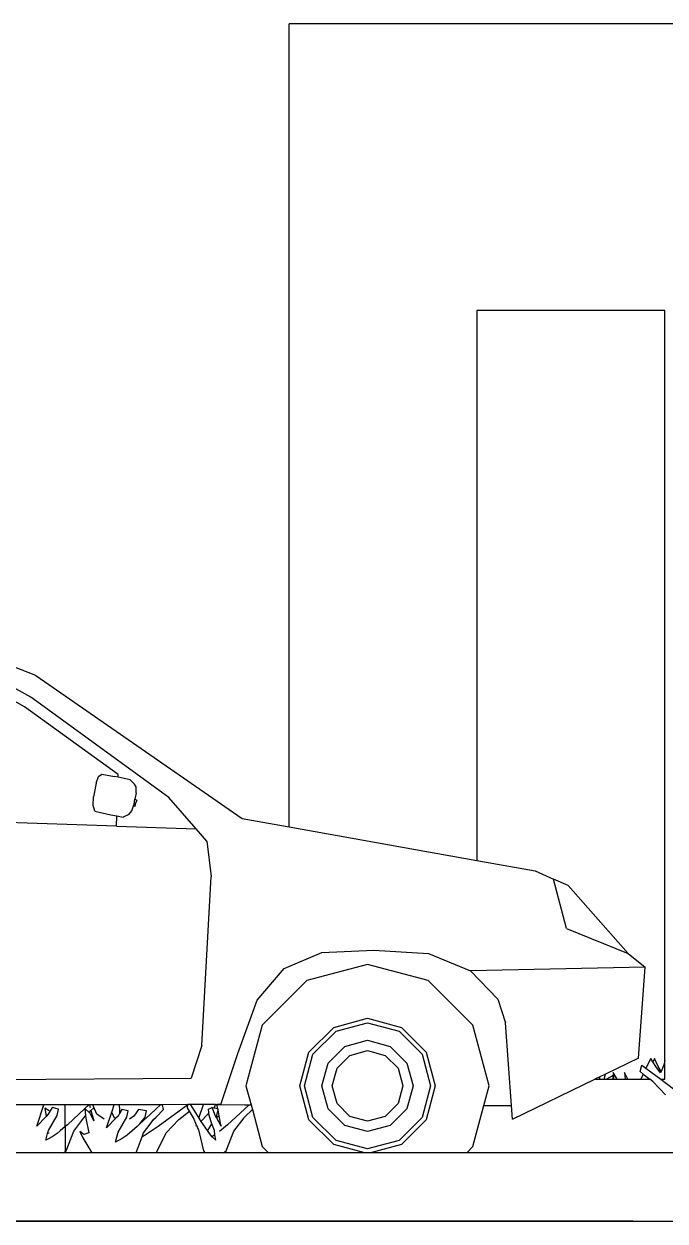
# Model space of a CAD drawing. Header units: metres. Extents: x 24.9 to 56.5, y 18.8 to 36.5.
# Drawn here: x 39.353 to 41.229, y 21.403 to 24.906 of the extents above; entities that cross this region are included whole.
import ezdxf

# ---------------------------------------------------------------- set-up
doc = ezdxf.new("R2010")
doc.units = ezdxf.units.M
doc.layers.add('Edges', color=7, linetype='Continuous')

# ---------------------------------------------------------------- blocks, each defined once
blk = doc.blocks.new('House of 70 sq. m.(753 sq.ft) rs')
at = {"layer": 'Edges'}
for p, q in [((-3.3331, 1.8616), (-4.7831, 1.8616)), ((-4.7831, -0.4882), (-4.7831, 1.8616)), ((-3.6831, 1.0234), (-4.2331, 1.0234)), ((-4.2331, 1.0234), (-4.2331, -0.5862)), ((-3.6831, -1.172), (-3.6831, 1.0234)), ((-5.5244, -0.0454), (-5.7503, 0.0442)), ((-5.5391, -0.1087), (-5.6944, -0.0222)), ((-5.5569, -0.1366), (-5.7069, -0.053)), ((-5.5244, -0.0454), (-4.9198, -0.4638)), ((-5.2831, -0.335), (-5.5569, -0.1366)), ((-5.1348, -0.4017), (-5.5391, -0.1087)), ((-5.3476, -0.3601), (-5.3404, -0.3402)), ((-5.3404, -0.3402), (-5.3307, -0.3335)), ((-5.3307, -0.3335), (-5.2939, -0.3401)), ((-5.2833, -0.3425), (-5.2939, -0.3401)), ((-5.2833, -0.3425), (-5.2831, -0.335)), ((-5.2479, -0.3505), (-5.2833, -0.3425)), ((-5.3476, -0.3601), (-5.355, -0.3998)), ((-5.2354, -0.3626), (-5.2479, -0.3505)), ((-5.2301, -0.3712), (-5.2354, -0.3626)), ((-5.2306, -0.3886), (-5.2301, -0.3712)), ((-5.3564, -0.4251), (-5.355, -0.3998)), ((-5.2367, -0.4212), (-5.2341, -0.4073)), ((-5.2306, -0.3886), (-5.2341, -0.4073)), ((-5.2341, -0.4073), (-5.2284, -0.4099)), ((-5.2284, -0.4099), (-5.2334, -0.4218)), ((-5.0548, -0.4936), (-5.1348, -0.4017)), ((-5.351, -0.442), (-5.3564, -0.4251)), ((-5.351, -0.442), (-5.305, -0.4525)), ((-5.305, -0.4525), (-5.2871, -0.4556)), ((-5.252, -0.4516), (-5.2681, -0.4591)), ((-5.252, -0.4516), (-5.243, -0.4407)), ((-5.243, -0.4407), (-5.2385, -0.4267)), ((-5.2385, -0.4267), (-5.2367, -0.4212)), ((-5.2344, -0.4284), (-5.2385, -0.4267)), ((-5.2334, -0.4218), (-5.2344, -0.4284)), ((-5.2882, -0.4857), (-6.0709, -0.4593)), ((-5.2882, -0.4857), (-5.2871, -0.4556)), ((-5.2882, -0.4857), (-5.0548, -0.4936)), ((-5.2871, -0.4556), (-5.2681, -0.4591)), ((-4.9198, -0.4638), (-4.7831, -0.4882)), ((-4.7831, -0.4882), (-4.2331, -0.5862)), ((-5.0232, -0.5299), (-5.0548, -0.4936)), ((-5.0232, -0.5299), (-5.0109, -0.6332)), ((-4.2331, -0.5862), (-4.0628, -0.6166)), ((-4.0628, -0.6166), (-4.0092, -0.6406)), ((-5.0379, -1.1273), (-5.0109, -0.6332)), ((-3.9664, -0.6597), (-4.0092, -0.6406)), ((-3.9716, -0.7853), (-4.0092, -0.6406)), ((-3.7904, -0.859), (-3.9664, -0.6597)), ((-3.9716, -0.7853), (-3.7904, -0.859)), ((-4.7969, -0.9021), (-4.6873, -0.8556)), ((-4.6873, -0.8556), (-4.5345, -0.849)), ((-4.5345, -0.849), (-4.375, -0.859)), ((-4.375, -0.859), (-4.2521, -0.9088)), ((-3.7904, -0.859), (-3.7406, -0.8988)), ((-4.8767, -0.9951), (-4.7969, -0.9021)), ((-4.5534, -0.8903), (-4.7312, -0.938)), ((-4.3756, -0.938), (-4.5534, -0.8903)), ((-3.7406, -0.8988), (-4.2521, -0.9088)), ((-4.2521, -0.9088), (-4.1724, -0.9918)), ((-3.7605, -1.1644), (-3.7406, -0.8988)), ((-4.7312, -0.938), (-4.8613, -1.0681)), ((-4.2454, -1.0681), (-4.3756, -0.938)), ((-4.9331, -1.1512), (-4.8767, -0.9951)), ((-4.1724, -0.9918), (-4.1492, -1.0615)), ((-4.6523, -1.0746), (-4.5534, -1.0481)), ((-4.5534, -1.0481), (-4.4544, -1.0746)), ((-4.8613, -1.0681), (-4.909, -1.2459)), ((-4.7247, -1.147), (-4.6523, -1.0746)), ((-4.6456, -1.0861), (-4.5534, -1.0614)), ((-4.5534, -1.0614), (-4.4611, -1.0861)), ((-4.4544, -1.0746), (-4.382, -1.147)), ((-4.1978, -1.2459), (-4.2454, -1.0681)), ((-4.132, -1.3037), (-4.1492, -1.0615)), ((-4.7132, -1.1536), (-4.6456, -1.0861)), ((-4.62, -1.1304), (-4.5534, -1.1126)), ((-4.5534, -1.1126), (-4.4867, -1.1304)), ((-4.4611, -1.0861), (-4.3935, -1.1536)), ((-5.0379, -1.1273), (-5.0699, -1.2232)), ((-4.983, -1.3006), (-4.9331, -1.1512)), ((-4.7512, -1.2459), (-4.7247, -1.147)), ((-4.7379, -1.2459), (-4.7132, -1.1536)), ((-4.6688, -1.1793), (-4.62, -1.1304)), ((-4.605, -1.1566), (-4.5534, -1.1427)), ((-4.5534, -1.1427), (-4.5018, -1.1566)), ((-4.4867, -1.1304), (-4.4379, -1.1793)), ((-4.3935, -1.1536), (-4.3688, -1.2459)), ((-4.382, -1.147), (-4.3555, -1.2459)), ((-4.6867, -1.2459), (-4.6688, -1.1793)), ((-4.6427, -1.1943), (-4.605, -1.1566)), ((-4.5018, -1.1566), (-4.464, -1.1943)), ((-4.4379, -1.1793), (-4.42, -1.2459)), ((-3.7605, -1.1644), (-3.8575, -1.2116)), ((-3.7559, -1.2041), (-3.751, -1.1854)), ((-3.751, -1.1854), (-3.7386, -1.1945)), ((-3.7243, -1.166), (-3.7386, -1.1945)), ((-3.7181, -1.176), (-3.7243, -1.166)), ((-3.7141, -1.166), (-3.7181, -1.176)), ((-3.71, -1.1892), (-3.7181, -1.176)), ((-3.7028, -1.1892), (-3.7141, -1.166)), ((-3.6956, -1.2078), (-3.71, -1.1892)), ((-3.694, -1.2038), (-3.7028, -1.1892)), ((-3.686, -1.1839), (-3.694, -1.2038)), ((-3.6831, -1.172), (-3.686, -1.1839)), ((-3.6831, -1.2265), (-3.6831, -1.172)), ((-6.1132, -1.2305), (-5.0699, -1.2232)), ((-4.6565, -1.2459), (-4.6427, -1.1943)), ((-4.464, -1.1943), (-4.4502, -1.2459)), ((-3.8737, -1.2195), (-3.8881, -1.2265)), ((-3.8575, -1.2116), (-3.8737, -1.2195)), ((-3.8737, -1.2265), (-3.8737, -1.2195)), ((-3.8607, -1.2265), (-3.8575, -1.2116)), ((-3.8343, -1.2155), (-3.8544, -1.2265)), ((-3.8224, -1.2265), (-3.8349, -1.2067)), ((-3.8349, -1.2067), (-3.8332, -1.2265)), ((-3.8342, -1.2265), (-3.8343, -1.2155)), ((-3.8012, -1.2067), (-3.7999, -1.2265)), ((-3.7913, -1.2265), (-3.8012, -1.2067)), ((-3.7465, -1.2115), (-3.7559, -1.2041)), ((-3.7465, -1.2115), (-3.7534, -1.2265)), ((-3.7465, -1.2115), (-3.7275, -1.2265)), ((-3.7386, -1.1945), (-3.6953, -1.2265)), ((-3.694, -1.2038), (-3.6956, -1.2078)), ((-4.909, -1.2459), (-4.8942, -1.301)), ((-4.7247, -1.3448), (-4.7512, -1.2459)), ((-4.7132, -1.3382), (-4.7379, -1.2459)), ((-4.6688, -1.3126), (-4.6867, -1.2459)), ((-4.6427, -1.2975), (-4.6565, -1.2459)), ((-4.4502, -1.2459), (-4.464, -1.2975)), ((-4.42, -1.2459), (-4.4379, -1.3126)), ((-4.3688, -1.2459), (-4.3935, -1.3382)), ((-4.3555, -1.2459), (-4.382, -1.3448)), ((-4.2132, -1.3034), (-4.1978, -1.2459)), ((-4.1292, -1.3438), (-3.8881, -1.2265)), ((-3.8881, -1.2265), (-3.8737, -1.2265)), ((-3.8737, -1.2265), (-3.8607, -1.2265)), ((-3.8607, -1.2265), (-3.8544, -1.2265)), ((-3.8544, -1.2265), (-3.8342, -1.2265)), ((-3.8342, -1.2265), (-3.8332, -1.2265)), ((-3.8332, -1.2265), (-3.8224, -1.2265)), ((-3.8224, -1.2265), (-3.7999, -1.2265)), ((-3.7999, -1.2265), (-3.7913, -1.2265)), ((-3.7913, -1.2265), (-3.7534, -1.2265)), ((-3.7534, -1.2265), (-3.7275, -1.2265)), ((-3.7187, -1.2334), (-3.7275, -1.2265)), ((-3.6814, -1.2724), (-3.7187, -1.2334)), ((-3.6953, -1.2265), (-3.6831, -1.2265)), ((-3.6953, -1.2265), (-3.6577, -1.2542)), ((-5.5007, -1.3015), (-5.603, -1.3017)), ((-5.521, -1.3634), (-5.5007, -1.3015)), ((-5.4523, -1.3014), (-5.5007, -1.3015)), ((-5.4846, -1.3191), (-5.4978, -1.3114)), ((-5.4978, -1.3114), (-5.494, -1.3356)), ((-5.4876, -1.329), (-5.494, -1.3356)), ((-5.4846, -1.3237), (-5.4876, -1.329)), ((-5.4765, -1.3096), (-5.4846, -1.3237)), ((-5.4579, -1.3137), (-5.4765, -1.3096)), ((-5.4615, -1.3327), (-5.4579, -1.3137)), ((-5.4379, -1.3014), (-5.4523, -1.3014)), ((-5.369, -1.3013), (-5.4379, -1.3014)), ((-5.4379, -1.3652), (-5.4379, -1.3014)), ((-5.3805, -1.3121), (-5.4316, -1.3599)), ((-5.3806, -1.3114), (-5.3805, -1.3121)), ((-5.3802, -1.3117), (-5.3806, -1.3114)), ((-5.3805, -1.3121), (-5.3784, -1.3339)), ((-5.369, -1.3013), (-5.3802, -1.3117)), ((-5.3678, -1.3234), (-5.3802, -1.3117)), ((-5.367, -1.3013), (-5.369, -1.3013)), ((-5.3678, -1.3234), (-5.3626, -1.3182)), ((-5.366, -1.325), (-5.3678, -1.3234)), ((-5.367, -1.3013), (-5.366, -1.3059)), ((-5.3651, -1.3013), (-5.367, -1.3013)), ((-5.366, -1.3059), (-5.3651, -1.3091)), ((-5.3545, -1.3485), (-5.366, -1.325)), ((-5.356, -1.3013), (-5.3651, -1.3013)), ((-5.3626, -1.3182), (-5.3543, -1.3098)), ((-5.3626, -1.3182), (-5.3545, -1.3485)), ((-5.2947, -1.3011), (-5.356, -1.3013)), ((-5.3551, -1.3058), (-5.356, -1.3013)), ((-5.3457, -1.3288), (-5.3551, -1.3058)), ((-5.3543, -1.3098), (-5.3551, -1.3058)), ((-5.3243, -1.3434), (-5.3457, -1.3288)), ((-5.3168, -1.3685), (-5.3017, -1.3227)), ((-5.3017, -1.3227), (-5.2947, -1.3014)), ((-5.2934, -1.3406), (-5.3017, -1.3227)), ((-5.2947, -1.3014), (-5.2947, -1.3011)), ((-5.2797, -1.3011), (-5.2947, -1.3011)), ((-5.2789, -1.3263), (-5.2834, -1.3341)), ((-5.1898, -1.301), (-5.2797, -1.3011)), ((-5.2797, -1.3011), (-5.2789, -1.316)), ((-5.2723, -1.3147), (-5.2789, -1.3263)), ((-5.2789, -1.316), (-5.2789, -1.3263)), ((-5.2537, -1.3188), (-5.2723, -1.3147)), ((-5.2573, -1.3378), (-5.2537, -1.3188)), ((-5.2236, -1.3147), (-5.2376, -1.3341)), ((-5.1999, -1.3188), (-5.2236, -1.3147)), ((-5.1898, -1.3299), (-5.2192, -1.3573)), ((-5.2045, -1.3378), (-5.1999, -1.3188)), ((-5.1722, -1.3009), (-5.1898, -1.301)), ((-5.1722, -1.3134), (-5.1898, -1.3299)), ((-5.1589, -1.3009), (-5.1722, -1.3134)), ((-5.1589, -1.3009), (-5.1722, -1.3009)), ((-5.15, -1.3149), (-5.1722, -1.3371)), ((-5.0794, -1.3009), (-5.1665, -1.365)), ((-5.1529, -1.3009), (-5.1589, -1.3009)), ((-5.0794, -1.3008), (-5.1529, -1.3009)), ((-5.15, -1.3149), (-5.1529, -1.3009)), ((-5.1054, -1.3442), (-5.0745, -1.3199)), ((-5.0805, -1.3098), (-5.0794, -1.3009)), ((-5.0745, -1.3199), (-5.0805, -1.3098)), ((-5.0721, -1.3007), (-5.0794, -1.3008)), ((-5.0794, -1.3009), (-5.0794, -1.3008)), ((-5.0631, -1.3391), (-5.0745, -1.3199)), ((-5.0721, -1.3007), (-5.0718, -1.3013)), ((-5.0719, -1.3007), (-5.0721, -1.3007)), ((-5.0718, -1.3013), (-5.0719, -1.3007)), ((-5.0337, -1.3007), (-5.0719, -1.3007)), ((-5.0718, -1.3013), (-5.047, -1.3404)), ((-5.047, -1.3404), (-5.0337, -1.3007)), ((-5.0206, -1.329), (-5.0411, -1.3497)), ((-4.9984, -1.3006), (-5.0337, -1.3007)), ((-5.0179, -1.3242), (-5.0206, -1.329)), ((-5.0191, -1.3137), (-5.0097, -1.3103)), ((-5.0179, -1.3242), (-5.0191, -1.3137)), ((-5.0169, -1.3327), (-5.0179, -1.3242)), ((-5.0094, -1.3096), (-5.0097, -1.3103)), ((-5.0097, -1.3103), (-5.0085, -1.3098)), ((-5.0085, -1.3098), (-5.0094, -1.3096)), ((-5.0085, -1.3098), (-5.008, -1.3096)), ((-5.008, -1.3096), (-5.0079, -1.3099)), ((-5.0026, -1.3111), (-5.0079, -1.3099)), ((-5.0079, -1.3099), (-5.0015, -1.329)), ((-5.0061, -1.2998), (-5.0061, -1.3006)), ((-5.0026, -1.3111), (-4.9983, -1.3006)), ((-4.9914, -1.3134), (-5.0026, -1.3111)), ((-5.0015, -1.329), (-4.9968, -1.3372)), ((-4.9984, -1.3006), (-4.9983, -1.3006)), ((-4.9983, -1.3006), (-4.9939, -1.3006)), ((-4.9941, -1.3327), (-4.9909, -1.3162)), ((-4.9914, -1.3134), (-4.9939, -1.3006)), ((-4.9939, -1.3006), (-4.9133, -1.3009)), ((-4.983, -1.3006), (-4.9939, -1.3006)), ((-4.9909, -1.3162), (-4.9914, -1.3134)), ((-4.9876, -1.3331), (-4.9909, -1.3162)), ((-4.9133, -1.3137), (-4.9636, -1.3599)), ((-4.9133, -1.3009), (-4.8995, -1.301)), ((-4.8995, -1.301), (-4.9133, -1.3137)), ((-4.8904, -1.3153), (-4.9133, -1.3378)), ((-4.8995, -1.301), (-4.8942, -1.301)), ((-4.8942, -1.301), (-4.8904, -1.3153)), ((-4.8904, -1.3153), (-4.8613, -1.4237)), ((-4.62, -1.3614), (-4.6688, -1.3126)), ((-4.605, -1.3353), (-4.6427, -1.2975)), ((-4.464, -1.2975), (-4.5018, -1.3353)), ((-4.4379, -1.3126), (-4.4867, -1.3614)), ((-4.2454, -1.4237), (-4.2132, -1.3034)), ((-4.2132, -1.3034), (-4.132, -1.3037)), ((-4.1292, -1.3438), (-4.132, -1.3037)), ((-5.494, -1.3356), (-5.521, -1.3634)), ((-5.4873, -1.3763), (-5.4615, -1.3327)), ((-5.4379, -1.3652), (-5.4523, -1.3773)), ((-5.4316, -1.3599), (-5.4379, -1.3652)), ((-5.4379, -1.3652), (-5.4379, -1.438)), ((-5.4129, -1.3781), (-5.3836, -1.3391)), ((-5.3836, -1.3391), (-5.3784, -1.3339)), ((-5.3784, -1.3339), (-5.3778, -1.34)), ((-5.3778, -1.34), (-5.3692, -1.3829)), ((-5.2895, -1.3404), (-5.3168, -1.3685)), ((-5.2895, -1.3404), (-5.2934, -1.3406)), ((-5.2834, -1.3341), (-5.2895, -1.3404)), ((-5.2831, -1.3814), (-5.2573, -1.3378)), ((-5.2274, -1.365), (-5.257, -1.3899)), ((-5.2376, -1.3341), (-5.2495, -1.3437)), ((-5.2192, -1.3573), (-5.2274, -1.365)), ((-5.2192, -1.3573), (-5.2045, -1.3378)), ((-5.2087, -1.3832), (-5.1898, -1.3582)), ((-5.1898, -1.3582), (-5.1793, -1.3442)), ((-5.1793, -1.3442), (-5.1722, -1.3371)), ((-5.1665, -1.365), (-5.1722, -1.3688)), ((-5.1427, -1.3832), (-5.1054, -1.3442)), ((-5.0537, -1.3604), (-5.0631, -1.3391)), ((-5.0547, -1.3634), (-5.0537, -1.3604)), ((-5.053, -1.3618), (-5.0547, -1.3634)), ((-5.053, -1.3618), (-5.0537, -1.3604)), ((-5.0458, -1.3781), (-5.053, -1.3618)), ((-5.047, -1.3404), (-5.0411, -1.3497)), ((-5.0411, -1.3497), (-5.0347, -1.3599)), ((-5.0347, -1.3599), (-5.0211, -1.3791)), ((-5.0204, -1.3763), (-5.0085, -1.3567)), ((-5.0085, -1.3567), (-5.0169, -1.3327)), ((-5.0016, -1.3763), (-5.0085, -1.3567)), ((-4.9968, -1.3372), (-4.9941, -1.3327)), ((-4.9968, -1.3372), (-4.9954, -1.3396)), ((-4.9876, -1.3331), (-4.9954, -1.3396)), ((-4.9954, -1.3396), (-4.9832, -1.3607)), ((-4.9832, -1.3554), (-4.9876, -1.3331)), ((-4.9636, -1.3599), (-4.987, -1.3792)), ((-4.9817, -1.3634), (-4.9832, -1.3554)), ((-4.9832, -1.3607), (-4.9817, -1.3634)), ((-4.9445, -1.3781), (-4.9146, -1.3391)), ((-4.9146, -1.3391), (-4.9133, -1.3378)), ((-4.6523, -1.4173), (-4.7247, -1.3448)), ((-4.6456, -1.4058), (-4.7132, -1.3382)), ((-4.5534, -1.3793), (-4.62, -1.3614)), ((-4.5534, -1.3491), (-4.605, -1.3353)), ((-4.5018, -1.3353), (-4.5534, -1.3491)), ((-4.4867, -1.3614), (-4.5534, -1.3793)), ((-4.3935, -1.3382), (-4.4611, -1.4058)), ((-4.382, -1.3448), (-4.4544, -1.4173)), ((-5.4946, -1.4051), (-5.4896, -1.3853)), ((-5.4846, -1.3996), (-5.4946, -1.4051)), ((-5.4896, -1.3853), (-5.4873, -1.3763)), ((-5.4846, -1.3841), (-5.4896, -1.3853)), ((-5.476, -1.3949), (-5.4846, -1.3996)), ((-5.4612, -1.3848), (-5.476, -1.3949)), ((-5.4523, -1.3773), (-5.4612, -1.3848)), ((-5.4348, -1.4359), (-5.4129, -1.3781)), ((-5.3838, -1.3885), (-5.3955, -1.3794)), ((-5.3955, -1.3794), (-5.3868, -1.3983)), ((-5.3868, -1.3983), (-5.3599, -1.4415)), ((-5.3692, -1.3829), (-5.3838, -1.3885)), ((-5.2904, -1.4102), (-5.2831, -1.3814)), ((-5.2718, -1.4), (-5.2904, -1.4102)), ((-5.257, -1.3899), (-5.2718, -1.4)), ((-5.2305, -1.441), (-5.213, -1.3947)), ((-5.213, -1.3947), (-5.2087, -1.3832)), ((-5.2041, -1.3899), (-5.213, -1.3947)), ((-5.1898, -1.3805), (-5.2041, -1.3899)), ((-5.1722, -1.3688), (-5.1898, -1.3805)), ((-5.1705, -1.441), (-5.1427, -1.3832)), ((-5.0328, -1.4359), (-5.0458, -1.3781)), ((-5.0211, -1.3791), (-5.0204, -1.3763)), ((-5.0211, -1.3791), (-5.0171, -1.3848)), ((-5.0171, -1.3848), (-5.0085, -1.3946)), ((-4.9998, -1.3888), (-5.0085, -1.3946)), ((-5.0085, -1.3946), (-5.0083, -1.3949)), ((-5.0083, -1.3949), (-4.9973, -1.4051)), ((-4.9998, -1.3888), (-5.0016, -1.3763)), ((-4.9973, -1.4051), (-4.9998, -1.3888)), ((-4.9668, -1.4359), (-4.9445, -1.3781)), ((-5.4379, -1.438), (-5.4348, -1.4359)), ((-5.0279, -1.4415), (-5.0328, -1.4359)), ((-4.9753, -1.4415), (-4.9668, -1.4359)), ((-4.8613, -1.4237), (-4.8435, -1.4415)), ((-4.5617, -1.4415), (-4.6523, -1.4173)), ((-4.5534, -1.4305), (-4.6456, -1.4058)), ((-4.4611, -1.4058), (-4.5534, -1.4305)), ((-4.4544, -1.4173), (-4.5451, -1.4415)), ((-4.2632, -1.4415), (-4.2454, -1.4237)), ((-5.4431, -1.4415), (-5.6422, -1.4415)), ((-5.4431, -1.4415), (-5.4379, -1.438)), ((-5.4379, -1.4415), (-5.4431, -1.4415)), ((-5.4379, -1.4415), (-5.4379, -1.438)), ((-5.3599, -1.4415), (-5.4379, -1.4415)), ((-5.2314, -1.4415), (-5.3599, -1.4415)), ((-5.2314, -1.4415), (-5.2305, -1.441)), ((-5.1715, -1.4415), (-5.2314, -1.4415)), ((-5.1715, -1.4415), (-5.1705, -1.441)), ((-5.0279, -1.4415), (-5.1715, -1.4415)), ((-4.987, -1.4415), (-5.0279, -1.4415)), ((-4.9753, -1.4415), (-4.987, -1.4415)), ((-4.9133, -1.4415), (-4.9753, -1.4415)), ((-4.8435, -1.4415), (-4.9133, -1.4415)), ((-4.5617, -1.4415), (-4.8435, -1.4415)), ((-4.5451, -1.4415), (-4.5617, -1.4415)), ((-4.2632, -1.4415), (-4.5451, -1.4415)), ((-3.4912, -1.4415), (-4.2632, -1.4415)), ((-8.4331, -1.6415), (9.2266, -1.6415)), ((-8.4331, -1.6415), (8.5669, -1.6415)), ((-8.4331, -1.6415), (-1.7375, -1.6415)), ((-8.4331, -1.6415), (9.0669, -1.6415)), ((-8.4331, -1.6415), (5.1669, -1.6415)), ((-5.6863, -1.6415), (-5.5479, -1.6415)), ((-5.6863, -1.6415), (-5.5479, -1.6415)), ((-5.4354, -1.6415), (-5.6431, -1.6415)), ((-5.4354, -1.6415), (-5.6431, -1.6415)), ((-5.4842, -1.6415), (-5.6342, -1.6415)), ((-5.4842, -1.6415), (-5.6342, -1.6415)), ((-5.4914, -1.6415), (-5.5982, -1.6415)), ((-5.4914, -1.6415), (-5.5982, -1.6415)), ((-5.5759, -1.6415), (-5.5565, -1.6415)), ((-5.5759, -1.6415), (-5.5565, -1.6415)), ((-5.5557, -1.6415), (-5.5729, -1.6415)), ((-5.5557, -1.6415), (-5.5729, -1.6415)), ((-5.3111, -1.6415), (-5.5583, -1.6415)), ((-5.3111, -1.6415), (-5.5583, -1.6415)), ((-5.5565, -1.6415), (-5.5443, -1.6415)), ((-5.5565, -1.6415), (-5.5443, -1.6415)), ((-5.547, -1.6415), (-5.5557, -1.6415)), ((-5.547, -1.6415), (-5.5557, -1.6415)), ((-5.5542, -1.6415), (-5.4158, -1.6415)), ((-5.5542, -1.6415), (-5.4158, -1.6415)), ((-5.5479, -1.6415), (-5.4473, -1.6415)), ((-5.5479, -1.6415), (-5.4473, -1.6415)), ((-5.5443, -1.6415), (-5.547, -1.6415)), ((-5.5443, -1.6415), (-5.547, -1.6415)), ((-5.5333, -1.6415), (-5.2158, -1.6415)), ((-5.5333, -1.6415), (-5.2158, -1.6415)), ((-5.378, -1.6415), (-5.5226, -1.6415)), ((-5.378, -1.6415), (-5.5226, -1.6415)), ((-5.4221, -1.6415), (-5.4914, -1.6415)), ((-5.4221, -1.6415), (-5.4914, -1.6415)), ((-5.3878, -1.6415), (-5.4842, -1.6415)), ((-5.3878, -1.6415), (-5.4842, -1.6415)), ((-5.4473, -1.6415), (-5.3465, -1.6415)), ((-5.4473, -1.6415), (-5.3465, -1.6415)), ((-5.345, -1.6415), (-5.4354, -1.6415)), ((-5.345, -1.6415), (-5.4354, -1.6415)), ((-4.9762, -1.6415), (-5.4331, -1.6415)), ((-5.4331, -1.6415), (-4.9762, -1.6415)), ((-5.4158, -1.6415), (-5.345, -1.6415)), ((-5.4158, -1.6415), (-5.345, -1.6415)), ((-5.378, -1.6415), (-5.4096, -1.6415)), ((-5.378, -1.6415), (-5.4096, -1.6415)), ((-5.3486, -1.6415), (-5.3878, -1.6415)), ((-5.3486, -1.6415), (-5.3878, -1.6415)), ((-5.2584, -1.6415), (-5.378, -1.6415)), ((-5.3087, -1.6415), (-5.378, -1.6415)), ((-5.2584, -1.6415), (-5.378, -1.6415)), ((-5.3087, -1.6415), (-5.378, -1.6415)), ((-5.3236, -1.6415), (-5.3486, -1.6415)), ((-5.3236, -1.6415), (-5.3486, -1.6415)), ((-5.3465, -1.6415), (-5.2899, -1.6415)), ((-5.3465, -1.6415), (-5.2899, -1.6415)), ((-5.3111, -1.6415), (-5.345, -1.6415)), ((-5.345, -1.6415), (-5.3277, -1.6415)), ((-5.3111, -1.6415), (-5.345, -1.6415)), ((-5.345, -1.6415), (-5.3277, -1.6415)), ((-5.3277, -1.6415), (-5.2709, -1.6415)), ((-5.3277, -1.6415), (-5.2709, -1.6415)), ((-5.2242, -1.6415), (-5.3111, -1.6415)), ((-5.2242, -1.6415), (-5.3111, -1.6415)), ((-5.2459, -1.6415), (-5.3087, -1.6415)), ((-5.2459, -1.6415), (-5.3087, -1.6415)), ((-5.2899, -1.6415), (-5.1828, -1.6415)), ((-5.2899, -1.6415), (-5.1828, -1.6415)), ((-5.2709, -1.6415), (-5.1891, -1.6415)), ((-5.2709, -1.6415), (-5.1891, -1.6415)), ((-5.1766, -1.6415), (-5.2584, -1.6415)), ((-5.1766, -1.6415), (-5.2584, -1.6415)), ((-5.1578, -1.6415), (-5.2459, -1.6415)), ((-5.1578, -1.6415), (-5.2459, -1.6415)), ((-5.0403, -1.6415), (-5.2242, -1.6415)), ((-5.0403, -1.6415), (-5.2242, -1.6415)), ((-5.2158, -1.6415), (-4.8231, -1.6415)), ((-5.2158, -1.6415), (-4.8231, -1.6415)), ((-5.142, -1.6415), (-5.2078, -1.6415)), ((-5.142, -1.6415), (-5.2078, -1.6415)), ((-5.1891, -1.6415), (-5.0885, -1.6415)), ((-5.1891, -1.6415), (-5.0885, -1.6415)), ((-5.1828, -1.6415), (-5.0885, -1.6415)), ((-5.1828, -1.6415), (-5.0885, -1.6415)), ((-5.043, -1.6415), (-5.1804, -1.6415)), ((-5.043, -1.6415), (-5.1804, -1.6415)), ((-5.1325, -1.6415), (-5.1766, -1.6415)), ((-5.1325, -1.6415), (-5.1766, -1.6415)), ((-5.0947, -1.6415), (-5.1578, -1.6415)), ((-5.0947, -1.6415), (-5.1578, -1.6415)), ((-4.9168, -1.6415), (-5.142, -1.6415)), ((-4.9168, -1.6415), (-5.142, -1.6415)), ((-5.0507, -1.6415), (-5.1325, -1.6415)), ((-5.0507, -1.6415), (-5.1325, -1.6415)), ((-5.0444, -1.6415), (-5.0947, -1.6415)), ((-5.0444, -1.6415), (-5.0947, -1.6415)), ((-5.0885, -1.6415), (-5.0382, -1.6415)), ((-5.0885, -1.6415), (-5.0382, -1.6415)), ((-5.0885, -1.6415), (-5.0382, -1.6415)), ((-5.0885, -1.6415), (-5.0382, -1.6415)), ((-4.8582, -1.6415), (-5.0617, -1.6415)), ((-4.8582, -1.6415), (-5.0617, -1.6415)), ((-5.0254, -1.6415), (-5.0507, -1.6415)), ((-5.0254, -1.6415), (-5.0507, -1.6415)), ((-5.0254, -1.6415), (-5.0444, -1.6415)), ((-5.0254, -1.6415), (-5.0444, -1.6415)), ((-4.8067, -1.6415), (-5.043, -1.6415)), ((-4.7463, -1.6415), (-5.043, -1.6415)), ((-4.8067, -1.6415), (-5.043, -1.6415)), ((-4.7463, -1.6415), (-5.043, -1.6415)), ((-4.397, -1.6415), (-5.0403, -1.6415)), ((-4.397, -1.6415), (-5.0403, -1.6415)), ((-5.0382, -1.6415), (-5.0004, -1.6415)), ((-5.0382, -1.6415), (-5.0254, -1.6415)), ((-5.0382, -1.6415), (-5.0004, -1.6415)), ((-5.0382, -1.6415), (-5.0254, -1.6415)), ((-5.0004, -1.6415), (-5.0254, -1.6415)), ((-5.0004, -1.6415), (-5.0254, -1.6415)), ((-3.9958, -1.6415), (-4.9921, -1.6415)), ((-3.9958, -1.6415), (-4.9921, -1.6415)), ((-4.5431, -1.6415), (-4.9168, -1.6415)), ((-4.5431, -1.6415), (-4.9168, -1.6415)), ((-4.5475, -1.6415), (-4.8582, -1.6415)), ((-4.5475, -1.6415), (-4.8582, -1.6415)), ((-4.3762, -1.6415), (-4.8331, -1.6415)), ((-4.8331, -1.6415), (-4.3762, -1.6415)), ((-4.8231, -1.6415), (-4.3467, -1.6415)), ((-4.8231, -1.6415), (-4.3467, -1.6415)), ((-4.4276, -1.6415), (-4.8067, -1.6415)), ((-4.4276, -1.6415), (-4.8067, -1.6415)), ((-4.4056, -1.6415), (-4.7463, -1.6415)), ((-4.4056, -1.6415), (-4.7463, -1.6415)), ((-4.3065, -1.6415), (-4.5475, -1.6415)), ((-4.3065, -1.6415), (-4.5475, -1.6415)), ((-4.2628, -1.6415), (-4.5431, -1.6415)), ((-4.2628, -1.6415), (-4.5431, -1.6415)), ((-4.2077, -1.6415), (-4.4276, -1.6415)), ((-4.2077, -1.6415), (-4.4276, -1.6415)), ((-4.1253, -1.6415), (-4.4056, -1.6415)), ((-4.1253, -1.6415), (-4.4056, -1.6415)), ((-4.2131, -1.6415), (-4.397, -1.6415)), ((-4.2131, -1.6415), (-4.397, -1.6415)), ((-4.3467, -1.6415), (-4.2381, -1.6415)), ((-4.3467, -1.6415), (-4.2381, -1.6415)), ((-4.1298, -1.6415), (-4.3065, -1.6415)), ((-4.1298, -1.6415), (-4.3065, -1.6415)), ((-4.0979, -1.6415), (-4.2628, -1.6415)), ((-4.0979, -1.6415), (-4.2628, -1.6415)), ((-4.2381, -1.6415), (-4.1547, -1.6415)), ((-4.2381, -1.6415), (-4.1547, -1.6415)), ((-3.7762, -1.6415), (-4.2331, -1.6415)), ((-4.2331, -1.6415), (-3.7762, -1.6415)), ((-4.0545, -1.6415), (-4.2131, -1.6415)), ((-4.0545, -1.6415), (-4.2131, -1.6415)), ((-4.142, -1.6415), (-4.2077, -1.6415)), ((-4.142, -1.6415), (-4.2077, -1.6415)), ((-4.1583, -1.6415), (-4.0979, -1.6415)), ((-4.1583, -1.6415), (-4.0979, -1.6415)), ((-4.1547, -1.6415), (-4.0458, -1.6415)), ((-4.1547, -1.6415), (-4.0458, -1.6415)), ((-4.0979, -1.6415), (-4.142, -1.6415)), ((-4.0979, -1.6415), (-4.142, -1.6415)), ((-4.0173, -1.6415), (-4.1298, -1.6415)), ((-4.0173, -1.6415), (-4.1298, -1.6415)), ((-4.0155, -1.6415), (-4.1253, -1.6415)), ((-4.0155, -1.6415), (-4.1253, -1.6415)), ((-4.0649, -1.6415), (-4.0979, -1.6415)), ((-4.0979, -1.6415), (-4.0375, -1.6415)), ((-4.0649, -1.6415), (-4.0979, -1.6415)), ((-4.0979, -1.6415), (-4.0375, -1.6415)), ((-4.0926, -1.6415), (-4.0485, -1.6415)), ((-4.0926, -1.6415), (-4.0485, -1.6415)), ((-4.0375, -1.6415), (-4.0705, -1.6415)), ((-4.0375, -1.6415), (-4.0705, -1.6415)), ((-4.0101, -1.6415), (-4.0649, -1.6415)), ((-4.0101, -1.6415), (-4.0649, -1.6415)), ((-4.0485, -1.6415), (-4.0211, -1.6415)), ((-4.0485, -1.6415), (-4.0211, -1.6415)), ((-4.0458, -1.6415), (-3.9875, -1.6415)), ((-4.0458, -1.6415), (-3.9875, -1.6415)), ((-4.0375, -1.6415), (-4.0045, -1.6415)), ((-3.9935, -1.6415), (-4.0375, -1.6415)), ((-4.0375, -1.6415), (-4.0045, -1.6415)), ((-3.9935, -1.6415), (-4.0375, -1.6415)), ((-3.9935, -1.6415), (-4.0319, -1.6415)), ((-3.9935, -1.6415), (-4.0319, -1.6415)), ((-4.0211, -1.6415), (-4.0173, -1.6415)), ((-4.0211, -1.6415), (-4.0173, -1.6415)), ((-4.0173, -1.6415), (-3.9991, -1.6415)), ((-4.0173, -1.6415), (-3.9991, -1.6415)), ((-3.9935, -1.6415), (-4.0101, -1.6415)), ((-3.9935, -1.6415), (-4.0101, -1.6415)), ((-4.0045, -1.6415), (-3.9494, -1.6415)), ((-4.0045, -1.6415), (-3.9494, -1.6415)), ((-3.9991, -1.6415), (-3.9881, -1.6415)), ((-3.9991, -1.6415), (-3.9881, -1.6415)), ((-3.9551, -1.6415), (-3.9935, -1.6415)), ((-3.9881, -1.6415), (-3.9935, -1.6415)), ((-3.9441, -1.6415), (-3.9935, -1.6415)), ((-3.9551, -1.6415), (-3.9935, -1.6415)), ((-3.9881, -1.6415), (-3.9935, -1.6415)), ((-3.9441, -1.6415), (-3.9935, -1.6415)), ((-3.9494, -1.6415), (-3.9881, -1.6415)), ((-3.9494, -1.6415), (-3.9881, -1.6415)), ((-3.9494, -1.6415), (-3.9881, -1.6415)), ((-3.9494, -1.6415), (-3.9881, -1.6415)), ((-3.9875, -1.6415), (-3.9331, -1.6415)), ((-3.9875, -1.6415), (-3.9331, -1.6415)), ((-3.9548, -1.6415), (-3.9658, -1.6415)), ((-3.9658, -1.6415), (-3.9604, -1.6415)), ((-3.9548, -1.6415), (-3.9658, -1.6415)), ((-3.9658, -1.6415), (-3.9604, -1.6415)), ((-3.9604, -1.6415), (-3.9441, -1.6415)), ((-3.9604, -1.6415), (-3.9441, -1.6415)), ((-3.9057, -1.6415), (-3.9551, -1.6415)), ((-3.9057, -1.6415), (-3.9551, -1.6415)), ((-3.9274, -1.6415), (-3.9548, -1.6415)), ((-3.9274, -1.6415), (-3.9548, -1.6415)), ((-3.9494, -1.6415), (-3.9167, -1.6415)), ((-3.9494, -1.6415), (-3.9167, -1.6415)), ((-3.9167, -1.6415), (-3.9441, -1.6415)), ((-3.9441, -1.6415), (-3.9274, -1.6415)), ((-3.9167, -1.6415), (-3.9441, -1.6415)), ((-3.9441, -1.6415), (-3.9274, -1.6415)), ((-3.9331, -1.6415), (-3.889, -1.6415)), ((-3.9331, -1.6415), (-3.889, -1.6415)), ((-3.9167, -1.6415), (-3.9057, -1.6415)), ((-3.9057, -1.6415), (-3.9167, -1.6415)), ((-3.9167, -1.6415), (-3.9057, -1.6415)), ((-3.9057, -1.6415), (-3.9167, -1.6415)), ((-3.867, -1.6415), (-3.911, -1.6415)), ((-3.867, -1.6415), (-3.911, -1.6415)), ((-3.8616, -1.6415), (-3.9057, -1.6415)), ((-3.8727, -1.6415), (-3.9057, -1.6415)), ((-3.8616, -1.6415), (-3.9057, -1.6415)), ((-3.8727, -1.6415), (-3.9057, -1.6415)), ((-3.889, -1.6415), (-3.8616, -1.6415)), ((-3.889, -1.6415), (-3.8616, -1.6415)), ((-3.867, -1.6415), (-3.8453, -1.6415)), ((-3.867, -1.6415), (-3.8453, -1.6415)), ((-3.8616, -1.6415), (-3.8506, -1.6415)), ((-3.8506, -1.6415), (-3.8616, -1.6415)), ((-3.8453, -1.6415), (-3.8616, -1.6415)), ((-3.8616, -1.6415), (-3.8506, -1.6415)), ((-3.8506, -1.6415), (-3.8616, -1.6415)), ((-3.8453, -1.6415), (-3.8616, -1.6415)), ((-3.8506, -1.6415), (-3.8453, -1.6415)), ((-3.8453, -1.6415), (-3.8506, -1.6415)), ((-3.8506, -1.6415), (-3.8453, -1.6415)), ((-3.8453, -1.6415), (-3.8506, -1.6415)), ((-3.8453, -1.6415), (-3.8343, -1.6415)), ((-3.8343, -1.6415), (-3.8453, -1.6415)), ((-3.8453, -1.6415), (-3.8343, -1.6415)), ((-3.8343, -1.6415), (-3.8453, -1.6415)), ((-3.8399, -1.6415), (-3.8236, -1.6415)), ((-3.8236, -1.6415), (-3.8399, -1.6415)), ((-3.8399, -1.6415), (-3.8236, -1.6415)), ((-3.8236, -1.6415), (-3.8399, -1.6415)), ((-3.8236, -1.6415), (-3.8126, -1.6415)), ((-3.8126, -1.6415), (-3.8236, -1.6415)), ((-3.8236, -1.6415), (-3.8126, -1.6415)), ((-3.8126, -1.6415), (-3.8236, -1.6415))]:
    blk.add_line(p, q, dxfattribs=at)

msp = doc.modelspace()

# ---------------------------------------------------------------- block references
msp.add_blockref('House of 70 sq. m.(753 sq.ft) rs', (44.9116, 23.044))

doc.saveas('drawing.dxf')
